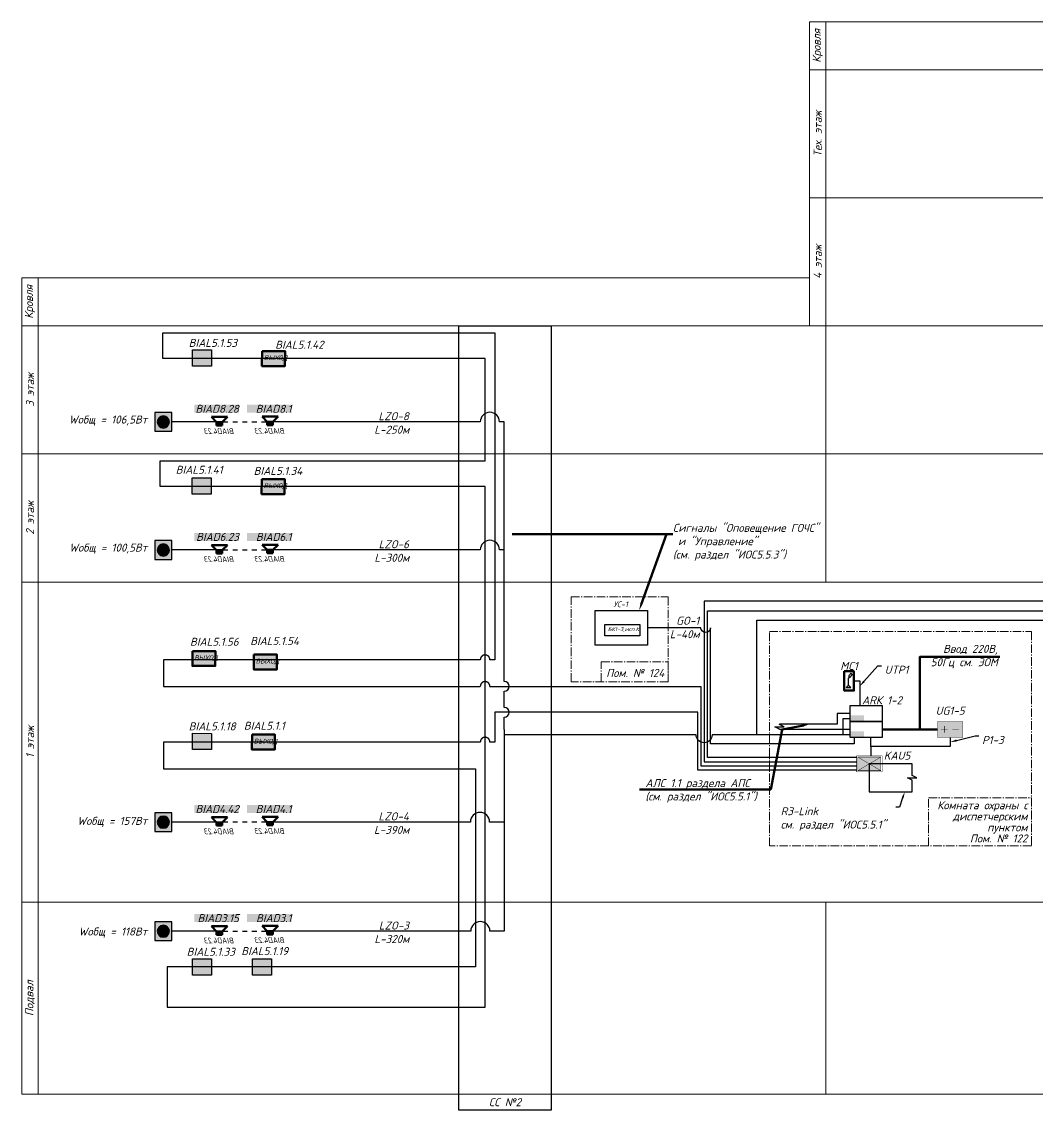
# Model space of a CAD drawing. Extents: x -36024 to 901374, y -269512 to -2349.
# Drawn here: x 23919 to 55629, y -102139 to -68139 of the extents above; entities that cross this region are included whole.
import ezdxf
from ezdxf import colors
from ezdxf.entities.mleader import LeaderData, LeaderLine
from ezdxf.enums import TextEntityAlignment as Align
from ezdxf.math import Vec2, Vec3

# ---------------------------------------------------------------- set-up
doc = ezdxf.new("R2010")
doc.units = 0
doc.header["$LTSCALE"] = 100
doc.set_wipeout_variables(frame=1)
for name, pattern in [('ACAD_ISO02W100', [15, 12, -3]), ('CONTI', [0]), ('GOST2.303 6', [12, 8, -1.5, 1, -1.5])]:
    doc.linetypes.add(name, pattern=pattern)
doc.layers.get('Defpoints').update_dxf_attribs({"color": 42})
for name, color, linetype, lineweight in [('00-Штамп', 7, 'Continuous', 0), ('1 BSN__тонкая  текст - 015', 250, 'Continuous', 15), ('1 BSN__тонкая  текст - 02', 250, 'Continuous', 20), ('1 тонкая  текст - 02', 5, 'Continuous', 20), ('13_text', 250, 'Continuous', 15), ('_13_СОУЭ_линии', 5, 'Continuous', 70), ('_СОУЭ Оповещение_речевое', 7, 'Continuous', 30), ('BSN__тонкая  текст - 02', 5, 'Continuous', 20), ('cc_ПС', 6, 'пс  -V-V-V-V-V-V-V-', 30), ('gss_пр_оборудование', 1, 'Continuous', 50), ('RC-Линии_связи-Интерфейсные_EthernetPoE', 1, 'Continuous', 30), ('АР_Штриховка_Стималит', 5, 'Continuous', 0), ('НО Оповещатели Речь', 5, 'Continuous', 50), ('СС_Схема', 7, 'Continuous', 30), ('СС_Трасса_ПС', 1, 'Continuous', 25)]:
    doc.layers.add(name, color=color, linetype=linetype, lineweight=lineweight)
for name, color, linetype in [('00_RS485', 30, 'Continuous'), ('_1', 7, 'Continuous'), ('_СОУЭ Оповещение_световое', 1, 'Continuous'), ('_СОУЭ_Аннотации', 7, 'Continuous'), ('Пс', 1, 'Continuous')]:
    doc.layers.add(name, color=color, linetype=linetype)
doc.layers.add('PDF _Текст', color=7, linetype='Continuous', true_color=0xb82d00)
doc.styles.add('ISOCPEUR', font='isocpeui.ttf', dxfattribs={"height": 250})
doc.styles.add('OlympDesign', font='isocpeui.ttf', dxfattribs={"height": 250})
doc.styles.get("Standard").update_dxf_attribs({"font": 'arial.ttf'})
doc.linetypes.add('ограждение1', pattern='A,0.25,-0.1,[133,ltypeshp.shx,S=0.1,R=0,X=-0.1,Y=0],-0.1,1', length=1.45)
doc.linetypes.add('Открыто в трубе', pattern='A,2,[1,BDG_GOST,S=1,R=0,X=0,Y=0],-4', length=6)
doc.linetypes.add('пс  -V-V-V-V-V-V-V-', pattern='A,20,-0.2,["V",Standard,S=3,R=0,X=1,Y=-1.5],-5', length=25.2)

# ---------------------------------------------------------------- blocks, each defined once
blk = doc.blocks.new('MDL')
at = {"layer": 'АР_Штриховка_Стималит', "true_color": 0xe3e3e3}
h = blk.add_hatch(color=254, dxfattribs=at)
h.dxf.hatch_style = 1
h.paths.add_polyline_path([(137700.78, 401152.64), (137700.78, 401148.37), (137704.36, 401150.51)])
h.paths.add_polyline_path([(137707.94, 401152.64), (137700.78, 401152.64), (137704.36, 401150.51)])
h.paths.add_polyline_path([(137707.94, 401152.64), (137704.36, 401150.51), (137707.94, 401148.37)])
h.paths.add_polyline_path([(137704.36, 401150.51), (137700.78, 401148.37), (137707.94, 401148.37)])
at = {"layer": '_СОУЭ Оповещение_световое', "color": 1, "ltscale": 100, "const_width": 0.125, "elevation": 0}
for points in [[(137708.34, 401153.02), (137700.4, 401153.02), (137700.4, 401148), (137708.34, 401148)], [(137707.94, 401152.64), (137700.78, 401152.64), (137700.78, 401148.37), (137707.94, 401148.37)]]:
    blk.add_lwpolyline(points, close=True, dxfattribs=at)
for points in [[(137707.94, 401152.64), (137700.78, 401148.37)], [(137700.78, 401152.64), (137707.94, 401148.37)]]:
    blk.add_lwpolyline(points, dxfattribs=at)
blk = doc.blocks.new('БП1')
at = {"ltscale": 0.01, "true_color": 0xe3e3e3}
h = blk.add_hatch(color=254, dxfattribs=at)
h.dxf.hatch_style = 1
h.paths.add_polyline_path([(-11668.5, -30194.51), (-11668.5, -30189.49), (-11676.44, -30189.49), (-11676.44, -30194.51)])
at = {"layer": '1 тонкая  текст - 02', "color": 1, "ltscale": 100, "const_width": 0.125, "elevation": 0}
blk.add_lwpolyline([(-11676.44, -30189.49), (-11668.5, -30189.49), (-11668.5, -30194.51), (-11676.44, -30194.51)], close=True, dxfattribs=at)
for points in [[(-11675.32, -30191.96), (-11673.25, -30191.96)], [(-11674.28, -30192.99), (-11674.28, -30190.92)], [(-11671.8, -30191.96), (-11669.73, -30191.96)]]:
    blk.add_lwpolyline(points, dxfattribs=at)
blk = doc.blocks.new('13 микрофон')
h = blk.add_hatch(color=256)
h.dxf.hatch_style = 1
edge = h.paths.add_edge_path()
edge.add_spline(control_points=[(-87, 50), (-101, 23), (-132, -18), (-105, -55), (-93, -62)], knot_values=[0, 0, 0, 0, 84.579927, 123.223297, 123.223297, 123.223297, 123.223297], degree=3, periodic=0)
edge.add_line((-93, -62), (-93, -62))
edge.add_spline(control_points=[(-93, -62), (-81, -68), (-36, -73), (-16, -26), (0, 0)], knot_values=[0.621693, 0.621693, 0.621693, 0.621693, 38.64337, 123.223297, 123.223297, 123.223297, 123.223297], degree=3, periodic=0)
edge.add_spline(control_points=[(0, 0), (14, 27), (45, 68), (18, 105), (7, 112)], knot_values=[0, 0, 0, 0, 84.579927, 123.223297, 123.223297, 123.223297, 123.223297], degree=3, periodic=0)
edge.add_spline(control_points=[(7, 112), (-5, 118), (-50, 123), (-71, 76), (-87, 50)], knot_values=[0, 0, 0, 0, 38.64337, 123.223297, 123.223297, 123.223297, 123.223297], degree=3, periodic=0)
h.paths.add_polyline_path([(-139, -489), (-264, -614), (-14, -614)])
for p, q in [((-139, -489), (-264, -614)), ((-14, -614), (-139, -489)), ((-93, -62), (-93, -62)), ((-264, -614), (-14, -614))]:
    blk.add_line(p, q)
at = {"lineweight": 30}
for p, q in [((-139, -143), (-93, -62)), ((-139, -489), (-139, -143))]:
    blk.add_line(p, q, dxfattribs=at)
at = {"lineweight": 50}
blk.add_lwpolyline([(-364, 236), (136, 236), (136, -764), (-364, -764)], close=True, dxfattribs=at)
for points in [[(-93, -62), (-105, -55), (-132, -18), (-101, 23), (-87, 50)], [(-93, -62), (-82, -68), (-36, -73), (-16, -26), (0, 0)], [(7, 112), (-5, 118), (-50, 123), (-71, 76), (-87, 50)], [(7, 112), (18, 105), (45, 68), (14, 27), (0, 0)]]:
    blk.add_open_spline(points, degree=3, knots=[0, 0, 0, 0, 38.64337, 123.223297, 123.223297, 123.223297, 123.223297])
blk = doc.blocks.new('*U92')
at = {"layer": 'Пс'}
blk.add_hatch(color=0, dxfattribs=at).paths.add_polyline_path([(-0.4, -0.05), (-0.05, -0.05), (-0.05, -0.2), (-0.4, -0.2)])
at = {"layer": 'Пс', "color": 0}
for p, q in [((-0.4, 0.2), (0.4, 0.2)), ((-0.4, -0.2), (-0.4, 0.2)), ((0.4, 0.2), (0.4, -0.2)), ((0.4, -0.2), (-0.4, -0.2))]:
    blk.add_line(p, q, dxfattribs=at)
at = {"layer": 'Пс', "color": 0, "style": 'OlympDesign', "flags": 12}
blk.add_attdef('N', text='', height=0.306, dxfattribs=at).set_placement((0, 0.376), align=Align.MIDDLE_CENTER)
at = {"layer": 'Пс', "color": 0, "lineweight": 9, "style": 'OlympDesign'}
for tag, p in [('ПОЗ', (-0.607, -0.632)), ('ТИП', (-0.607, -0.988)), ('МАРКА', (-0.607, -1.343)), ('ПРОИЗВОДИТЕЛЬ', (-0.607, -1.691)), ('ПОТРЕБЛЕНИЕ', (-0.607, -2.128))]:
    blk.add_attdef(tag, p, '', height=0.25, dxfattribs=at)
blk = doc.blocks.new('SFT-2300-М')
at = {"true_color": 0xffffff}
h = blk.add_hatch(color=7, dxfattribs=at)
h.dxf.hatch_style = 1
h.paths.add_polyline_path([(250, 292), (-274, 292), (-274, -295), (250, -295)])
at = {"layer": '_1', "lineweight": 30}
h = blk.add_hatch(color=5, dxfattribs=at)
h.dxf.hatch_style = 1
h.paths.add_polyline_path([(177, -2, 1), (-202, -2, 1)])
at = {"color": 5, "lineweight": 30}
blk.add_lwpolyline([(-274, 292), (250, 292), (250, -295), (-274, -295)], close=True, dxfattribs=at)
blk.add_circle((-12, -2), 189, dxfattribs=at)
blk = doc.blocks.new('*U74')
at = {"color": 5}
blk.add_wipeout([(-348, 366), (348, 366), (121, 140), (121, 0), (-121, 0), (-121, 140)], dxfattribs=at).dxf.layer = 'НО Оповещатели Речь'
at = {"layer": 'НО Оповещатели Речь'}
h = blk.add_hatch(color=5, dxfattribs=at)
h.dxf.hatch_style = 1
h.set_gradient(color1=(0, 0, 255), color2=(0, 0, 255), tint=1)
h.paths.add_polyline_path([(-121, 0), (121, 0), (121, 140), (-121, 140)])
at = {"layer": 'НО Оповещатели Речь', "color": 5}
for p, q in [((-121, 140), (-348, 366)), ((-348, 366), (348, 366)), ((121, 140), (-121, 140)), ((-121, 140), (-121, 0)), ((-121, 0), (121, 0)), ((121, 140), (348, 366)), ((121, 0), (121, 140))]:
    blk.add_line(p, q, dxfattribs=at)
at = {"layer": 'Defpoints', "lineweight": 50, "ltscale": 100, "style": 'OlympDesign', "width": 0.8}
blk.add_text('BIAD4.23', height=250, dxfattribs=at).set_placement((0, -250), align=Align.MIDDLE_CENTER)
blk = doc.blocks.new('*U227')
at = {"linetype": 'Continuous', "lineweight": 20, "true_color": 0xffffff}
h = blk.add_hatch(color=7, dxfattribs=at)
h.dxf.hatch_style = 1
h.paths.add_polyline_path([(-15, 709), (-15, -223), (1418, -210), (1418, 722)])
at = {"color": 1, "linetype": 'Continuous', "lineweight": 50}
blk.add_lwpolyline([(-15, 709), (1418, 722), (1418, -210), (-15, -223)], close=True, dxfattribs=at)
at = {"color": 1, "linetype": 'Continuous', "lineweight": 30, "insert": (100, 455), "char_height": 300, "attachment_point": 1, "style": 'OlympDesign'}
blk.add_mtext_dynamic_manual_height_columns('ВЫХОД', width=642.49, gutter_width=25, heights=[0], dxfattribs=at)
at = {"style": 'OlympDesign'}
blk.add_attdef('НУМЕРАЦИЯ', (-526, 1006), '', height=500, rotation=90, dxfattribs=at)
at = {"color": 6, "lineweight": 20, "style": 'OlympDesign', "flags": 1}
for tag, p in [('ПОМЕЩЕНИЕ', (1645, -43)), ('ИД', (2550, -400))]:
    blk.add_attdef(tag, p, '', height=250, dxfattribs=at)
blk = doc.blocks.new('*U126')
at = {"linetype": 'Continuous', "lineweight": 20, "true_color": 0xffffff}
h = blk.add_hatch(color=7, dxfattribs=at)
h.dxf.hatch_style = 1
h.paths.add_polyline_path([(196, -973), (201, 39), (-994, 43), (-998, -968)])
at = {"color": 1, "linetype": 'Continuous', "lineweight": 30}
blk.add_lwpolyline([(-994, 43), (201, 39), (196, -973), (-998, -968)], close=True, dxfattribs=at)
blk.add_lwpolyline([(-889, -440, 0, 244, 0), (-401, -442, 0, 0, 0), (125, -444, 0, 0, 0)], format="xyseb", dxfattribs=at)
at = {"style": 'OlympDesign'}
blk.add_attdef('НУМЕРАЦИЯ', (-1228, 227), '', height=500, dxfattribs=at)
at = {"color": 6, "lineweight": 20, "style": 'OlympDesign', "flags": 1}
for tag, p in [('ПОМЕЩЕНИЕ', (1643, -44)), ('ИД', (2549, -401))]:
    blk.add_attdef(tag, p, '', height=250, dxfattribs=at)
at = {"color": 2, "linetype": 'Continuous', "lineweight": 30, "style": 'OlympDesign', "width": 0.8, "flags": 1}
blk.add_attdef('ID', (2008, -419), '', height=250, rotation=359.76857, dxfattribs=at)
blk = doc.blocks.new('*U228')
at = {"linetype": 'Continuous', "lineweight": 20, "true_color": 0xffffff}
h = blk.add_hatch(color=7, dxfattribs=at)
h.dxf.hatch_style = 1
h.paths.add_polyline_path([(-15, 709), (-15, -223), (1418, -210), (1418, 722)])
at = {"color": 1, "linetype": 'Continuous', "lineweight": 50}
blk.add_lwpolyline([(-15, 709), (1418, 722), (1418, -210), (-15, -223)], close=True, dxfattribs=at)
at = {"color": 1, "linetype": 'Continuous', "lineweight": 30, "insert": (100, 455), "char_height": 300, "attachment_point": 1, "style": 'OlympDesign'}
blk.add_mtext_dynamic_manual_height_columns('ВЫХОД', width=642.49, gutter_width=25, heights=[0], dxfattribs=at)
at = {"style": 'OlympDesign'}
blk.add_attdef('НУМЕРАЦИЯ', (-174, 1033), '', height=500, rotation=90, dxfattribs=at)
at = {"color": 6, "lineweight": 20, "style": 'OlympDesign', "flags": 1}
for tag, p in [('ПОМЕЩЕНИЕ', (1645, -43)), ('ИД', (2550, -400))]:
    blk.add_attdef(tag, p, '', height=250, dxfattribs=at)
blk = doc.blocks.new('*U229')
at = {"linetype": 'Continuous', "lineweight": 20, "true_color": 0xffffff}
h = blk.add_hatch(color=7, dxfattribs=at)
h.dxf.hatch_style = 1
h.paths.add_polyline_path([(-15, 709), (-15, -223), (1418, -210), (1418, 722)])
at = {"color": 1, "linetype": 'Continuous', "lineweight": 50}
blk.add_lwpolyline([(-15, 709), (1418, 722), (1418, -210), (-15, -223)], close=True, dxfattribs=at)
at = {"color": 1, "linetype": 'Continuous', "lineweight": 30, "insert": (100, 455), "char_height": 300, "attachment_point": 1, "style": 'OlympDesign'}
blk.add_mtext_dynamic_manual_height_columns('ВЫХОД', width=642.49, gutter_width=25, heights=[0], dxfattribs=at)
at = {"style": 'OlympDesign'}
blk.add_attdef('НУМЕРАЦИЯ', (-255, 1307), '', height=500, rotation=90, dxfattribs=at)
at = {"color": 6, "lineweight": 20, "style": 'OlympDesign', "flags": 1}
for tag, p in [('ПОМЕЩЕНИЕ', (1645, -43)), ('ИД', (2550, -400))]:
    blk.add_attdef(tag, p, '', height=250, dxfattribs=at)
blk = doc.blocks.new('*U230')
at = {"linetype": 'Continuous', "lineweight": 20, "true_color": 0xffffff}
h = blk.add_hatch(color=7, dxfattribs=at)
h.dxf.hatch_style = 1
h.paths.add_polyline_path([(200, -972), (200, 39), (-994, 39), (-994, -972)])
at = {"color": 1, "linetype": 'Continuous', "lineweight": 30}
blk.add_lwpolyline([(-992, 40), (202, 40), (202, -972), (-992, -972)], close=True, dxfattribs=at)
blk.add_lwpolyline([(124, -448, 0, 244, 0), (-364, -448, 0, 0, 0), (-890, -448, 0, 0, 0)], format="xyseb", dxfattribs=at)
at = {"color": 6, "lineweight": 20, "style": 'OlympDesign', "flags": 1}
for tag, p in [('ПОМЕЩЕНИЕ', (1645, -43)), ('ИД', (2550, -400))]:
    blk.add_attdef(tag, p, '', height=250, dxfattribs=at)
at = {"color": 2, "linetype": 'Continuous', "lineweight": 30, "style": 'OlympDesign', "width": 0.8, "flags": 1}
blk.add_attdef('ID', (2010, -411), '', height=250, dxfattribs=at)
at = {"style": 'OlympDesign'}
blk.add_attdef('НУМЕРАЦИЯ', (1231, -1227), '', height=500, dxfattribs=at)
blk = doc.blocks.new('*U231')
at = {"linetype": 'Continuous', "lineweight": 20, "true_color": 0xffffff}
h = blk.add_hatch(color=7, dxfattribs=at)
h.dxf.hatch_style = 1
h.paths.add_polyline_path([(-15, 709), (-15, -223), (1418, -210), (1418, 722)])
at = {"color": 1, "linetype": 'Continuous', "lineweight": 50}
blk.add_lwpolyline([(-15, 709), (1418, 722), (1418, -210), (-15, -223)], close=True, dxfattribs=at)
at = {"color": 1, "linetype": 'Continuous', "lineweight": 30, "insert": (100, 455), "char_height": 300, "attachment_point": 1, "style": 'OlympDesign'}
blk.add_mtext_dynamic_manual_height_columns('ВЫХОД', width=642.49, gutter_width=25, heights=[0], dxfattribs=at)
at = {"style": 'OlympDesign'}
blk.add_attdef('НУМЕРАЦИЯ', (-523, 970), '', height=500, rotation=90, dxfattribs=at)
at = {"color": 6, "lineweight": 20, "style": 'OlympDesign', "flags": 1}
for tag, p in [('ПОМЕЩЕНИЕ', (1645, -43)), ('ИД', (2550, -400))]:
    blk.add_attdef(tag, p, '', height=250, dxfattribs=at)
blk = doc.blocks.new('*U200')
at = {"linetype": 'Continuous', "lineweight": 20, "true_color": 0xffffff}
h = blk.add_hatch(color=7, dxfattribs=at)
h.dxf.hatch_style = 1
h.paths.add_polyline_path([(-15, 709), (-15, -223), (1418, -210), (1418, 722)])
at = {"color": 1, "linetype": 'Continuous', "lineweight": 50}
blk.add_lwpolyline([(-15, 709), (1418, 722), (1418, -210), (-15, -223)], close=True, dxfattribs=at)
at = {"color": 1, "linetype": 'Continuous', "lineweight": 30, "insert": (100, 455), "char_height": 300, "attachment_point": 1, "style": 'OlympDesign'}
blk.add_mtext_dynamic_manual_height_columns('ВЫХОД', width=642.49, gutter_width=25, heights=[0], dxfattribs=at)
at = {"style": 'OlympDesign'}
blk.add_attdef('НУМЕРАЦИЯ', (802, 866), '', height=500, rotation=90, dxfattribs=at)
at = {"color": 6, "lineweight": 20, "style": 'OlympDesign', "flags": 1}
for tag, p in [('ПОМЕЩЕНИЕ', (1645, -43)), ('ИД', (2550, -400))]:
    blk.add_attdef(tag, p, '', height=250, dxfattribs=at)
blk = doc.blocks.new('*U234')
at = {"linetype": 'Continuous', "lineweight": 20, "true_color": 0xffffff}
h = blk.add_hatch(color=7, dxfattribs=at)
h.dxf.hatch_style = 1
h.paths.add_polyline_path([(200, -972), (200, 39), (-994, 39), (-994, -972)])
at = {"color": 1, "linetype": 'Continuous', "lineweight": 30}
blk.add_lwpolyline([(-992, 40), (202, 40), (202, -972), (-992, -972)], close=True, dxfattribs=at)
blk.add_lwpolyline([(124, -448, 0, 244, 0), (-364, -448, 0, 0, 0), (-890, -448, 0, 0, 0)], format="xyseb", dxfattribs=at)
at = {"style": 'OlympDesign'}
blk.add_attdef('НУМЕРАЦИЯ', (-1350, 233), '', height=500, dxfattribs=at)
at = {"color": 6, "lineweight": 20, "style": 'OlympDesign', "flags": 1}
for tag, p in [('ПОМЕЩЕНИЕ', (1645, -43)), ('ИД', (2550, -400))]:
    blk.add_attdef(tag, p, '', height=250, dxfattribs=at)
at = {"color": 2, "linetype": 'Continuous', "lineweight": 30, "style": 'OlympDesign', "width": 0.8, "flags": 1}
blk.add_attdef('ID', (2010, -411), '', height=250, dxfattribs=at)
blk = doc.blocks.new('*U233')
at = {"linetype": 'Continuous', "lineweight": 20, "true_color": 0xffffff}
h = blk.add_hatch(color=7, dxfattribs=at)
h.dxf.hatch_style = 1
h.paths.add_polyline_path([(200, -972), (200, 39), (-994, 39), (-994, -972)])
at = {"color": 1, "linetype": 'Continuous', "lineweight": 30}
blk.add_lwpolyline([(-992, 40), (202, 40), (202, -972), (-992, -972)], close=True, dxfattribs=at)
blk.add_lwpolyline([(124, -448, 0, 244, 0), (-364, -448, 0, 0, 0), (-890, -448, 0, 0, 0)], format="xyseb", dxfattribs=at)
at = {"style": 'OlympDesign'}
blk.add_attdef('НУМЕРАЦИЯ', (-1695, 279), '', height=500, dxfattribs=at)
at = {"color": 6, "lineweight": 20, "style": 'OlympDesign', "flags": 1}
for tag, p in [('ПОМЕЩЕНИЕ', (1645, -43)), ('ИД', (2550, -400))]:
    blk.add_attdef(tag, p, '', height=250, dxfattribs=at)
at = {"color": 2, "linetype": 'Continuous', "lineweight": 30, "style": 'OlympDesign', "width": 0.8, "flags": 1}
blk.add_attdef('ID', (2010, -411), '', height=250, dxfattribs=at)

msp = doc.modelspace()

# ---------------------------------------------------------------- linework, layer by layer
at = {"color": 5, "lineweight": 30}
for points in [[(30956.2, -80643.2), (30806.2, -80643.2)], [(30956.2, -84643.2), (30806.2, -84643.2)], [(49783.6, -89912.2), (49553.6, -89912.2), (49553.6, -90412.2)], [(30956.2, -93143.2), (30806.2, -93143.2)], [(30956.2, -96553.1), (30806.2, -96553.1)]]:
    msp.add_lwpolyline(points, dxfattribs=at)
at = {"color": 67, "lineweight": 30, "true_color": 0x727430}
msp.add_lwpolyline([(49907.9, -90495.7), (49907.9, -90694.6), (45427.6, -90694.6), (45427.6, -87068.7, -1), (45127.6, -87068.7), (43461.6, -87068.7)], format="xyb", dxfattribs=at)
at = {"color": 8, "lineweight": 30}
for points in [[(49783.6, -89745.7), (49380.7, -89745.7), (49380.7, -90079.1), (47581.3, -90079.1)], [(49783.6, -90245.7), (47581.3, -90245.7)]]:
    msp.add_lwpolyline(points, dxfattribs=at)
msp.add_lwpolyline([(47581.3, -90245.7), (47581.3, -90232.4), (47431.3, -90162.4), (47581.3, -90162.4), (47731.3, -90162.4), (47581.3, -90092.5), (47581.3, -90079.1)])
at = {"color": 5, "lineweight": 30}
msp.add_lwpolyline([(49783.6, -90412.2), (45477.6, -90412.2, -1), (44977.6, -90412.2), (38987.4, -90412.2)], format="xyb", dxfattribs=at)
at = {"layer": '00_RS485', "linetype": 'ограждение1', "ltscale": 100}
msp.add_lwpolyline([(51722.5, -91317.6), (50382.9, -91317.6), (50382.9, -92194.8), (51722.5, -92194.8)], dxfattribs=at)
at = {"layer": '1 BSN__тонкая  текст - 02', "color": 7, "linetype": 'GOST2.303 6', "lineweight": 9, "ltscale": 0.333333}
for points in [[(41071.3, -86105.8), (44106.3, -86105.8), (44106.3, -88752.9), (41071.3, -88752.9)], [(42011.9, -88132.7), (44106.3, -88132.7), (44106.3, -88752.9), (42011.9, -88752.9)], [(52233.8, -92377.3), (55444.7, -92377.3), (55444.7, -93885), (52233.8, -93885)]]:
    msp.add_lwpolyline(points, close=True, dxfattribs=at)
at = {"layer": '_1', "color": 7, "lineweight": 30}
for points in [[(41824.2, -86528.1), (43461.6, -86528.1), (43461.6, -87609.3), (41824.2, -87609.3)], [(42127.1, -86964.6), (43219.2, -86964.6), (43219.2, -87322.4), (42127.1, -87322.4)]]:
    msp.add_lwpolyline(points, close=True, dxfattribs=at)
at = {"layer": 'cc_ПС', "color": 1, "linetype": 'ACAD_ISO02W100', "lineweight": 30, "ltscale": 30}
msp.add_lwpolyline([(49989.7, -91517.6), (45027.6, -91517.6), (45027.6, -89707.5), (38687.4, -89707.5), (38687.4, -90638.8), (38537.4, -90638.8, 1), (38237.4, -90638.8), (28348.1, -90638.8), (28348.1, -91471.1), (38087.4, -91471.1), (38087.4, -97663.9), (28463.3, -97663.9), (28463.3, -98921.8), (38387.4, -98921.8), (38387.4, -82658.5), (28244.8, -82658.5), (28244.8, -81858.5), (38387.4, -81858.5), (38387.4, -78659.7), (28322.5, -78659.7), (28322.5, -77859.7), (38687.4, -77859.7), (38687.4, -88068), (38537.4, -88068, 1), (38237.4, -88068), (28349.2, -88068), (28349.2, -88900.3), (38237.4, -88900.3, -1), (38537.4, -88900.3), (45127.6, -88900.3), (45127.6, -91384.3), (49989.7, -91384.3)], format="xyb", dxfattribs=at)
for points in [[(58481.2, -86234.6), (45227.6, -86234.6), (45227.6, -91250.9), (49989.7, -91250.9)], [(49989.7, -91117.6), (45327.6, -91117.6), (45327.6, -86534.6), (57802, -86534.6)]]:
    msp.add_lwpolyline(points, dxfattribs=at)
at = {"layer": 'gss_пр_оборудование', "color": 18, "true_color": 0x000000}
msp.add_lwpolyline([(51960.1, -90245.7), (52512.1, -90245.7)], dxfattribs=at)
at = {"layer": 'RC-Линии_связи-Интерфейсные_EthernetPoE', "color": 7, "lineweight": 0, "ltscale": 100}
for points in [[(48517.3, -68138.8), (71488.8, -68138.8), (71488.8, -69638.8), (48517.3, -69638.8)], [(49031.7, -68138.8), (49031.7, -69638.8), (48517.3, -69638.8), (48517.3, -68138.8)], [(49031.7, -69638.8), (49031.7, -73638.8), (48517.3, -73638.8), (48517.3, -69638.8)], [(49031.7, -69638.8), (71488.8, -69638.8), (71488.8, -73638.8), (49031.7, -73638.8)], [(49031.7, -73638.8), (49031.7, -77638.8), (48517.3, -77638.8), (48517.3, -73638.8)], [(49031.7, -73638.8), (71488.8, -73638.8), (71488.8, -77638.8), (49031.7, -77638.8)], [(23918.7, -76138.8), (24433.1, -76138.8), (24433.1, -101638.8), (23918.7, -101638.8)], [(49031.7, -77638.8), (71488.8, -77638.8), (71488.8, -81638.8), (49031.7, -81638.8)], [(49031.7, -81638.8), (71488.8, -81638.8), (71488.8, -85638.8), (49031.7, -85638.8)]]:
    msp.add_lwpolyline(points, close=True, dxfattribs=at)
for points in [[(23918.7, -76138.8), (48517.3, -76138.8), (48517.3, -77638.8), (23918.7, -77638.8)], [(23918.7, -77638.8), (49031.7, -77638.8), (49031.7, -81638.8), (23918.7, -81638.8)], [(23918.7, -81638.8), (49031.7, -81638.8), (49031.7, -85638.8), (23918.7, -85638.8)], [(23918.7, -95638.8), (71488.8, -95638.8), (71488.8, -101638.8), (23918.7, -101638.8)]]:
    msp.add_lwpolyline(points, dxfattribs=at)
at = {"layer": 'СС_Схема'}
msp.add_lwpolyline([(37567.8, -77638.8), (40450.6, -77638.8), (40450.6, -102138.8), (37567.8, -102138.8)], close=True, dxfattribs=at)

# ---------------------------------------------------------------- block references
at = {"xscale": -1}
for p in [(28327.3, -80637.2), (28327.3, -84637.2), (28327.3, -93137.2), (28327.3, -96547)]:
    msp.add_blockref('SFT-2300-М', p, dxfattribs=at)
at = {"color": 1, "linetype": 'Continuous', "lineweight": 5, "xscale": 1249.999999999968, "yscale": 1249.999999999968, "zscale": 1249.999999999968}
msp.add_blockref('*U92', (50283.6, -90245.7), dxfattribs=at)
at = {"layer": '1 BSN__тонкая  текст - 015', "color": 54, "xscale": 100, "yscale": 100, "zscale": 100}
msp.add_blockref('БП1', (1220156.4, 2928953.4, -0.3), dxfattribs=at)
at = {"layer": '_СОУЭ Оповещение_световое', "color": 4}
ref = msp.add_blockref('*U126', (29745.3, -78407.6), dxfattribs=dict(at, xscale=0.5, yscale=0.5, zscale=0.5))
ref.add_attrib('НУМЕРАЦИЯ', 'BIAL5.1.53', (29131.1, -78294.2), dxfattribs={"layer": '00-Штамп', "color": 7, "height": 250, "style": 'OlympDesign'})
ref = msp.add_blockref('*U200', (31427.9, -78781.2), dxfattribs=dict(at, xscale=0.4999999999999978, yscale=0.4999999999999978, zscale=0.4999999999999978, rotation=359.4723474880294))
ref.add_attrib('НУМЕРАЦИЯ', 'BIAL5.1.42', (31833.1, -78352), dxfattribs={"layer": '00-Штамп', "color": 7, "height": 250, "style": 'OlympDesign'})
ref = msp.add_blockref('*U230', (29341.5, -82871.7), dxfattribs=dict(at, xscale=0.5, yscale=0.5, zscale=0.5, rotation=180))
ref.add_attrib('НУМЕРАЦИЯ', 'BIAL5.1.41', (28725.9, -82258.3), dxfattribs={"layer": '00-Штамп', "color": 7, "height": 250, "style": 'OlympDesign'})
ref = msp.add_blockref('*U231', (31417.5, -82780), dxfattribs=dict(at, xscale=0.4999999999999981, yscale=0.4999999999999981, zscale=0.4999999999999981, rotation=359.4723474880294))
ref.add_attrib('НУМЕРАЦИЯ', 'BIAL5.1.34', (31160.3, -82292.6), dxfattribs={"layer": '00-Штамп', "color": 7, "height": 250, "style": 'OlympDesign'})
ref = msp.add_blockref('*U229', (31173.5, -88260.3), dxfattribs=dict(at, xscale=0.4999999999999984, yscale=0.4999999999999984, zscale=0.4999999999999984, rotation=359.4723474880294))
ref.add_attrib('НУМЕРАЦИЯ', 'BIAL5.1.54', (31052.1, -87605.9), dxfattribs={"layer": '00-Штамп', "color": 7, "height": 250, "style": 'OlympDesign'})
ref = msp.add_blockref('*U228', (29254, -88149), dxfattribs=dict(at, xscale=0.4999999999999987, yscale=0.4999999999999987, zscale=0.4999999999999987, rotation=359.4723474880294))
ref.add_attrib('НУМЕРАЦИЯ', 'BIAL5.1.56', (29171.6, -87631.6), dxfattribs={"layer": '00-Штамп', "color": 7, "height": 250, "style": 'OlympDesign'})
ref = msp.add_blockref('*U126', (29745.3, -90386.7), dxfattribs=dict(at, xscale=0.5, yscale=0.5, zscale=0.5))
ref.add_attrib('НУМЕРАЦИЯ', 'BIAL5.1.18', (29131.1, -90273.3), dxfattribs={"layer": '00-Штамп', "color": 7, "height": 250, "style": 'OlympDesign'})
ref = msp.add_blockref('*U227', (31112.5, -90760.3), dxfattribs=dict(at, xscale=0.4999999999999986, yscale=0.4999999999999986, zscale=0.4999999999999986, rotation=359.4723474880294))
ref.add_attrib('НУМЕРАЦИЯ', 'BIAL5.1.1', (30854.1, -90255), dxfattribs={"layer": '00-Штамп', "color": 7, "height": 250, "style": 'OlympDesign'})

# ---------------------------------------------------------------- texts
at = {"color": 7, "linetype": 'Открыто в трубе', "lineweight": 60, "ltscale": 100, "char_height": 250, "attachment_point": 3, "style": 'OlympDesign'}
for s, insert, width in [('Wобщ = 106,5Вт', (27838.8, -80439.3), 2850.9), ('Wобщ = 100,5Вт', (27838.8, -84439.3), 2795.948), ('Wобщ = 157Вт', (27838.8, -92975.4), 2626.18), ('Wобщ = 118Вт', (27838.8, -96431.7), 2626.18)]:
    msp.add_mtext(s, dxfattribs=dict(at, insert=insert, width=width))
at = {"layer": '1 тонкая  текст - 02', "color": 7, "linetype": 'Открыто в трубе', "lineweight": 30, "ltscale": 150, "char_height": 250, "attachment_point": 3, "rotation": 0.00123, "line_spacing_factor": 0.82807, "style": 'OlympDesign'}
for s, insert, width in [('Пом. № 124', (43985.5, -88354.6, -0.3), 1973.54), ('Комната охраны с диспетчерским пунктом ^JПом. № 122', (55323.9, -92488.4, -0.3), 3194.011)]:
    msp.add_mtext(s, dxfattribs=dict(at, insert=insert, width=width))
at = {"layer": '_1', "color": 7, "linetype": 'CONTI', "lineweight": 60, "ltscale": 100, "char_height": 250, "attachment_point": 3, "style": 'OlympDesign'}
for s, insert, width in [('LZO-8', (36008.1, -80334.6), 994.717), ('L-250м', (36020.1, -80756.1), 1625.722), ('LZO-6', (36008.1, -84334.6), 994.717), ('L-300м', (36020.1, -84756.1), 1625.722), ('GO-1', (45075.3, -86722.7), 994.717), ('L-40м', (45087.3, -87144.2), 1625.722), ('LZO-4', (36008.1, -92834.6), 994.717), ('L-390м', (36020.1, -93256.1), 1625.722), ('LZO-3', (36008.1, -96244.5), 994.717), ('L-320м', (36020.1, -96666), 1625.722)]:
    msp.add_mtext(s, dxfattribs=dict(at, insert=insert, width=width))
at = {"layer": '_1', "linetype": 'Continuous', "lineweight": 0, "insert": (42394.9, -86335.1), "char_height": 180, "attachment_point": 4, "style": 'OlympDesign'}
msp.add_mtext_dynamic_manual_height_columns('УС-1', width=4967.913, gutter_width=700, heights=[0], dxfattribs=at)
at = {"layer": '_1', "color": 1, "linetype": 'Continuous', "lineweight": 20, "ltscale": 100, "insert": (42219.3, -87049.3), "char_height": 125, "attachment_point": 1, "style": 'OlympDesign'}
msp.add_mtext_dynamic_manual_height_columns('{\\C256;\\c0;БК1-3,исп.К}', width=999.884, gutter_width=700, heights=[0], dxfattribs=at)
at = {"layer": 'PDF _Текст', "insert": (54397.2, -88337.1), "char_height": 250, "width": 2409.299, "attachment_point": 9, "style": 'OlympDesign'}
msp.add_mtext('Ввод 220В,\\P 50Гц см. ЭОМ', dxfattribs=at)
at = {"layer": 'СС_Схема', "ltscale": 100, "char_height": 250, "attachment_point": 5, "rotation": 90, "style": 'ISOCPEUR'}
for s, width, gutter_width, heights, insert in [('\\pxt34;Кровля', 943.498, 6.25, [0], (48774.5, -68888.8)), ('\\pxt34;Тех. этаж', 1956.693, 6.25, [0], (48774.5, -71638.8)), ('\\pxt34;4 этаж', 1411.471, 6.25, [0], (48774.5, -75638.8)), ('\\pxt34;Кровля', 943.498, 6.25, [0], (24175.9, -76888.8)), ('\\pxt34;3 этаж', 1726.446, 0, [65.8], (24175.9, -79638.8)), ('\\pxt34;2 этаж', 2281.035, 6.25, [0], (24175.9, -83638.8)), ('\\pxt34;1 этаж', 1824.317, 6.25, [125], (24175.9, -90638.8)), ('\\pxt34;Подвал', 943.498, 6.25, [0], (24175.9, -98638.8))]:
    msp.add_mtext_dynamic_manual_height_columns(s, width=width, gutter_width=gutter_width, heights=heights, dxfattribs=dict(at, insert=insert))
at = {"layer": 'СС_Схема', "ltscale": 100, "insert": (39009.2, -101888.8), "char_height": 250, "attachment_point": 5, "style": 'ISOCPEUR'}
msp.add_mtext_dynamic_manual_height_columns('\\pxt34;СС №2', width=2123.113, gutter_width=6.25, heights=[0], dxfattribs=at)

# ---------------------------------------------------------------- leaders
at = {"layer": '13_text', "color": 0, "lineweight": 15}
ml = msp.add_multileader_mtext('Standard', dxfattribs=at)
ml.set_content('Р1-3', color=7, style='OlympDesign')
ml.set_leader_properties(color=7, linetype='Continuous', lineweight=25)
ml.build(insert=Vec2(0, 0))
ml.multileader.update_dxf_attribs({"has_text_frame": 1, "text_left_attachment_type": 0, "text_right_attachment_type": 0, "dogleg_length": 2, "arrow_head_size": 200})
ctx = ml.context
ctx.base_point, ctx.char_height, ctx.arrow_head_size, ctx.landing_gap_size, ctx.plane_origin = Vec3(53805.1, -90447.7), 250, 200, 100, Vec3(56632.7, -80905.5)
ctx.left_attachment, ctx.right_attachment = 0, 0
notes = []
notes.append((ctx, [(1, (1, 1, 0), (53693.9, -90447.7), (1, 0), 111.2, [(0, [(52909.1, -90639.2)], 0, [])])]))
ctx.mtext.insert, ctx.mtext.width, ctx.mtext.flow_direction = Vec3(53905.1, -90447.7), 634.153, 5
ml = msp.add_multileader_mtext('Standard', dxfattribs=at)
ml.set_content('R3-Link^J{\\C256;\\c0;см. раздел "ИОС5.5.1"}', color=7, style='OlympDesign')
ml.set_leader_properties(color=7, linetype='Continuous', lineweight=25)
ml.build(insert=Vec2(0, 0))
ml.multileader.update_dxf_attribs({"has_text_frame": 1, "text_left_attachment_type": 0, "text_right_attachment_type": 0, "dogleg_length": 2, "arrow_head_size": 200})
ctx = ml.context
ctx.base_point, ctx.char_height, ctx.arrow_head_size, ctx.landing_gap_size, ctx.plane_origin = Vec3(47518.1, -92673.6), 250, 200, 100, Vec3(49008.2, -83254.5)
ctx.left_attachment, ctx.right_attachment = 0, 0
notes.append((ctx, [(1, (1, 1, 0), (51324.2, -92673.6), (-1, 0), 111.2, [(0, [(51492, -92194.8)], 0, [])])]))
ctx.mtext.insert, ctx.mtext.flow_direction = Vec3(47618.1, -92673.6), 5
at = {"layer": '_13_СОУЭ_линии', "color": 18, "linetype": 'CONTI', "lineweight": 18, "ltscale": 100, "true_color": 0x000000}
ml = msp.add_multileader_mtext('Standard', dxfattribs=at)
ml.set_content('Сигналы "Оповещение ГОЧС"\\P и "Управление"\\P(см. раздел "ИОС5.5.3")', color=(0, 0, 0), style='OlympDesign')
ml.set_leader_properties(color=256, linetype='ByLayer', lineweight=-1)
ml.build(insert=Vec2(0, 0))
ml.multileader.update_dxf_attribs({"text_left_attachment_type": 6, "text_right_attachment_type": 6, "dogleg_length": 2, "arrow_head_size": 200, "scale": 100})
ctx = ml.context
ctx.base_point, ctx.scale, ctx.char_height, ctx.arrow_head_size, ctx.landing_gap_size, ctx.plane_origin = Vec3(44252.8, -84147.3), 100, 250, 200, 0, Vec3(51221.1, -80976.3)
ctx.left_attachment, ctx.right_attachment = 6, 6
notes.append((ctx, [(1, (1, 1, 0), (44052.8, -84147.3), (1, 0), 200, [(1, [(43197.3, -86528.1)], 0, [])])]))
ctx.mtext.insert, ctx.mtext.flow_direction = Vec3(44252.8, -83822.3), 5
for ctx, leaders in notes:
    for number, flags, end, landing, length, lines in leaders:
        leader = LeaderData()
        leader.index, (leader.has_last_leader_line, leader.has_dogleg_vector, leader.attachment_direction) = number, flags
        leader.last_leader_point, leader.dogleg_vector, leader.dogleg_length = Vec3(end), Vec3(landing), length
        for number, points, colour, breaks in lines:
            line = LeaderLine()
            line.index, line.vertices, line.color, line.breaks = number, Vec3.list(points), colors.encode_raw_color(colour), breaks
            leader.lines.append(line)
        ctx.leaders.append(leader)

# ---------------------------------------------------------------- next in the draw order: block references
at = {"layer": '_СОУЭ Оповещение_речевое', "color": 4, "lineweight": 50, "xscale": -0.71930163509888, "yscale": 0.71930163509888, "zscale": 0.71930163509888}
for p in [(30089.1, -80746.7), (31671, -80736.5), (30089.1, -84746.7), (31671, -84736.5), (30089.1, -96656.6), (31671, -96646.3)]:
    msp.add_blockref('*U74', p, dxfattribs=at)

# ---------------------------------------------------------------- next in the draw order: texts
at = {"layer": 'СС_Трасса_ПС', "lineweight": 25, "char_height": 250, "attachment_point": 5, "line_spacing_factor": 0.6, "style": 'OlympDesign', "bg_fill": 3, "box_fill_scale": 1, "bg_fill_color": 256, "bg_fill_transparency": 0}
for s, insert, width in [('{\\C256;\\c0;MC1}', (49754, -88260.1), 522.767), ('{\\C256;\\c0;АRК 1-2}', (50782.1, -89334.1), 1284.675)]:
    msp.add_mtext(s, dxfattribs=dict(at, insert=insert, width=width))
at = {"layer": 'СС_Трасса_ПС', "lineweight": 5, "insert": (51251.4, -91061.4), "char_height": 250, "width": 439.835, "attachment_point": 5, "line_spacing_factor": 0.6, "style": 'OlympDesign', "bg_fill": 3, "box_fill_scale": 1, "bg_fill_color": 256, "bg_fill_transparency": 0}
msp.add_mtext('{\\C256;\\c0;KAU5}', dxfattribs=at)

# ---------------------------------------------------------------- next in the draw order: linework, layer by layer
at = {"color": 5, "lineweight": 30}
for points in [[(38987.4, -84636.1), (38987.4, -80636.1), (38837.4, -80636.1, 1), (38237.4, -80636.1), (31713.2, -80636.1)], [(38987.4, -90245.7), (38987.4, -89857.5, 1), (38987.4, -89557.5), (38987.4, -89047.5, 1), (38987.4, -88747.5), (38987.4, -84636.1), (38837.4, -84636.1, 1), (38237.4, -84636.1), (31750.8, -84636.1)]]:
    msp.add_lwpolyline(points, format="xyb", dxfattribs=at)
for points in [[(30176, -80638.8), (28601.7, -80638.8)], [(30356.2, -80643.2), (30206.2, -80643.2)], [(30656.2, -80643.2), (30506.2, -80643.2)], [(31256.2, -80643.2), (31106.2, -80643.2)], [(31556.2, -80643.2), (31406.2, -80643.2)], [(30176, -84638.8), (28601.7, -84638.8)], [(30356.2, -84643.2), (30206.2, -84643.2)], [(30656.2, -84643.2), (30506.2, -84643.2)], [(31256.2, -84643.2), (31106.2, -84643.2)], [(31556.2, -84643.2), (31406.2, -84643.2)], [(30176, -96548.6), (28601.7, -96548.6)], [(30356.2, -96553.1), (30206.2, -96553.1)], [(30656.2, -96553.1), (30506.2, -96553.1)], [(31256.2, -96553.1), (31106.2, -96553.1)], [(31556.2, -96553.1), (31406.2, -96553.1)]]:
    msp.add_lwpolyline(points, dxfattribs=at)
at = {"color": 3, "lineweight": 30}
msp.add_lwpolyline([(49902.7, -88728), (50084.7, -88728), (50084.7, -89495.7)], dxfattribs=at)
at = {"color": 240, "lineweight": 30, "true_color": 0xed1f24}
for points in [[(52909.1, -90497.2), (52909.1, -90781.2), (50433.3, -90781.2), (50433.3, -90495.7)], [(52909.1, -90497.2), (52909.1, -90781.2), (50433.3, -90781.2), (50433.3, -91056.8)]]:
    msp.add_lwpolyline(points, dxfattribs=at)
msp.add_lwpolyline([(51722.5, -92194.8), (51722.5, -91826.2), (51572.5, -91756.2), (51722.5, -91756.2), (51872.5, -91756.2), (51722.5, -91686.3), (51722.5, -91317.6)])
at = {"layer": '1 BSN__тонкая  текст - 02', "color": 7, "linetype": 'GOST2.303 6', "lineweight": 9, "ltscale": 0.333333}
msp.add_lwpolyline([(47265.5, -87188.7), (55444.7, -87188.7), (55444.7, -93885), (47265.5, -93885)], close=True, dxfattribs=at)
at = {"layer": 'RC-Линии_связи-Интерфейсные_EthernetPoE', "color": 7, "lineweight": 0, "ltscale": 100}
msp.add_lwpolyline([(23918.7, -95638.8), (49031.7, -95638.8), (49031.7, -101638.8), (23918.7, -101638.8)], dxfattribs=at)

# ---------------------------------------------------------------- next in the draw order: block references
at = {"linetype": 'CONTI', "lineweight": 60, "xscale": 0.6, "yscale": 0.6, "zscale": 0.6}
msp.add_blockref('13 микрофон', (49821.3, -88569.6), dxfattribs=at)
at = {"color": 1, "linetype": 'Continuous', "lineweight": 5, "xscale": 1249.999999999968, "yscale": 1249.999999999968, "zscale": 1249.999999999968}
msp.add_blockref('*U92', (50283.6, -89745.7), dxfattribs=at)
at = {"layer": '_СОУЭ Оповещение_световое', "color": 4}
ref = msp.add_blockref('*U234', (29743.4, -97430.9), dxfattribs=dict(at, xscale=0.5, yscale=0.5, zscale=0.5))
ref.add_attrib('НУМЕРАЦИЯ', 'BIAL5.1.33', (29068.6, -97314.3), dxfattribs={"layer": '00-Штамп', "color": 7, "height": 250, "style": 'OlympDesign'})
ref = msp.add_blockref('*U233', (31620.8, -97430.9), dxfattribs=dict(at, xscale=0.5, yscale=0.5, zscale=0.5))
ref.add_attrib('НУМЕРАЦИЯ', 'BIAL5.1.19', (30773.6, -97291.5), dxfattribs={"layer": '00-Штамп', "color": 7, "height": 250, "style": 'OlympDesign'})
at = {"layer": 'BSN__тонкая  текст - 02', "color": 253, "xscale": 100, "yscale": 100, "zscale": 100}
msp.add_blockref('MDL', (-13720050.2, -40206368.7, 0.3), dxfattribs=at)

# ---------------------------------------------------------------- next in the draw order: texts
at = {"layer": '_СОУЭ_Аннотации', "char_height": 250, "width": 1387.884, "attachment_point": 3, "style": 'OlympDesign', "bg_fill": 1, "box_fill_scale": 1, "bg_fill_color": 7, "bg_fill_true_color": 16777215, "bg_fill_transparency": 0}
for s, insert in [('BIAD8.28', (30698.8, -80104, 0)), ('BIAD8.1', (32344.1, -80104.2, 0)), ('BIAD6.23', (30698.8, -84104, 0)), ('BIAD6.1', (32344.1, -84104.2, 0)), ('BIAD3.15', (30698.8, -96013.9, 0)), ('BIAD3.1', (32344.1, -96014.1, 0))]:
    msp.add_mtext(s, dxfattribs=dict(at, insert=insert))

# ---------------------------------------------------------------- next in the draw order: leaders
at = {"layer": '13_text', "color": 0, "lineweight": 15}
ml = msp.add_multileader_mtext('Standard', dxfattribs=at)
ml.set_content('UTP1', color=7, style='OlympDesign')
ml.set_leader_properties(color=7, linetype='Continuous', lineweight=25)
ml.build(insert=Vec2(0, 0))
ml.multileader.update_dxf_attribs({"has_text_frame": 1, "text_left_attachment_type": 0, "text_right_attachment_type": 0, "dogleg_length": 2, "arrow_head_size": 200})
ctx = ml.context
ctx.base_point, ctx.char_height, ctx.arrow_head_size, ctx.landing_gap_size, ctx.plane_origin = Vec3(50766.3, -88254), 250, 200, 100, Vec3(53808.3, -79161)
ctx.left_attachment, ctx.right_attachment = 0, 0
notes = []
notes.append((ctx, [(1, (1, 1, 0), (50655.2, -88254), (1, 0), 111.2, [(0, [(50084.7, -88894.7)], 0, [])])]))
ctx.mtext.insert, ctx.mtext.width, ctx.mtext.flow_direction = Vec3(50866.3, -88254), 634.153, 5
at = {"layer": '_13_СОУЭ_линии', "color": 18, "linetype": 'CONTI', "lineweight": 18, "ltscale": 100, "true_color": 0x000000}
ml = msp.add_multileader_mtext('Standard', dxfattribs=at)
ml.set_content('АЛС 1.1 раздела АПС\\P(см. раздел "ИОС5.5.1")', color=(0, 0, 0), style='OlympDesign')
ml.set_leader_properties(color=256, linetype='ByLayer', lineweight=-1)
ml.build(insert=Vec2(0, 0))
ml.multileader.update_dxf_attribs({"text_left_attachment_type": 6, "text_right_attachment_type": 6, "dogleg_length": 2, "arrow_head_size": 200, "scale": 100})
ctx = ml.context
ctx.base_point, ctx.scale, ctx.char_height, ctx.arrow_head_size, ctx.landing_gap_size, ctx.plane_origin = Vec3(43391.2, -92119.4), 100, 250, 200, 0, Vec3(54855.3, -82979)
ctx.left_attachment, ctx.right_attachment = 6, 6
notes.append((ctx, [(0, (1, 1, 0), (47312, -92119.4), (-1, 0), 200, [(0, [(48521.7, -90079.1), (47667.7, -90245.7)], 0, [])])]))
ctx.mtext.insert, ctx.mtext.width, ctx.mtext.flow_direction = Vec3(43391.2, -91794.4), 4773.885, 5
for ctx, leaders in notes:
    for number, flags, end, landing, length, lines in leaders:
        leader = LeaderData()
        leader.index, (leader.has_last_leader_line, leader.has_dogleg_vector, leader.attachment_direction) = number, flags
        leader.last_leader_point, leader.dogleg_vector, leader.dogleg_length = Vec3(end), Vec3(landing), length
        for number, points, colour, breaks in lines:
            line = LeaderLine()
            line.index, line.vertices, line.color, line.breaks = number, Vec3.list(points), colors.encode_raw_color(colour), breaks
            leader.lines.append(line)
        ctx.leaders.append(leader)

# ---------------------------------------------------------------- next in the draw order: texts
at = {"layer": 'СС_Трасса_ПС', "lineweight": 25, "insert": (52909.1, -89658.8), "char_height": 250, "width": 439.835, "attachment_point": 5, "line_spacing_factor": 0.6, "style": 'OlympDesign', "bg_fill": 3, "box_fill_scale": 1, "bg_fill_color": 256, "bg_fill_transparency": 0}
msp.add_mtext('{\\C256;\\c0;UG1-5}', dxfattribs=at)

# ---------------------------------------------------------------- next in the draw order: linework, layer by layer
at = {"color": 5, "lineweight": 30}
msp.add_lwpolyline([(46869.1, -90412.2), (46869.1, -86834.6), (56877.7, -86834.6), (56877.7, -91937.5), (69220.6, -91937.5)], dxfattribs=at)
at = {"layer": 'gss_пр_оборудование', "color": 18, "true_color": 0x000000}
msp.add_lwpolyline([(50783.6, -90245.7), (51960.1, -90245.7), (51960.1, -87977.2), (54457.6, -87977.2)], dxfattribs=at)
at = {"layer": 'RC-Линии_связи-Интерфейсные_EthernetPoE', "color": 7, "lineweight": 0, "ltscale": 100}
msp.add_lwpolyline([(23918.7, -85638.8), (71488.8, -85638.8), (71488.8, -95638.8), (23918.7, -95638.8)], dxfattribs=at)

# ---------------------------------------------------------------- next in the draw order: block references
at = {"layer": '_СОУЭ Оповещение_речевое', "color": 4, "lineweight": 50, "xscale": -0.71930163509888, "yscale": 0.71930163509888, "zscale": 0.71930163509888}
for p in [(30089.1, -93246.7), (31671, -93236.5)]:
    msp.add_blockref('*U74', p, dxfattribs=at)

# ---------------------------------------------------------------- next in the draw order: linework, layer by layer
at = {"color": 5, "lineweight": 30}
for points in [[(38987.4, -90245.7), (38987.4, -96546), (38537.4, -96546, 1), (37937.4, -96546), (31713.2, -96546)], [(38987.4, -91769.5), (38987.4, -93136.1), (38528.6, -93136.1, 1), (37928.6, -93136.1), (31757.9, -93136.1)]]:
    msp.add_lwpolyline(points, format="xyb", dxfattribs=at)
for points in [[(30176, -93138.8), (28601.7, -93138.8)], [(30356.2, -93143.2), (30206.2, -93143.2)], [(30656.2, -93143.2), (30506.2, -93143.2)], [(31256.2, -93143.2), (31106.2, -93143.2)], [(31556.2, -93143.2), (31406.2, -93143.2)]]:
    msp.add_lwpolyline(points, dxfattribs=at)

# ---------------------------------------------------------------- next in the draw order: texts
at = {"layer": '_СОУЭ_Аннотации', "char_height": 250, "width": 1387.884, "attachment_point": 3, "style": 'OlympDesign', "bg_fill": 1, "box_fill_scale": 1, "bg_fill_color": 7, "bg_fill_true_color": 16777215, "bg_fill_transparency": 0}
for s, insert in [('BIAD4.42', (30698.8, -92604, 0)), ('BIAD4.1', (32344.1, -92604.2, 0))]:
    msp.add_mtext(s, dxfattribs=dict(at, insert=insert))

doc.saveas('drawing.dxf')
